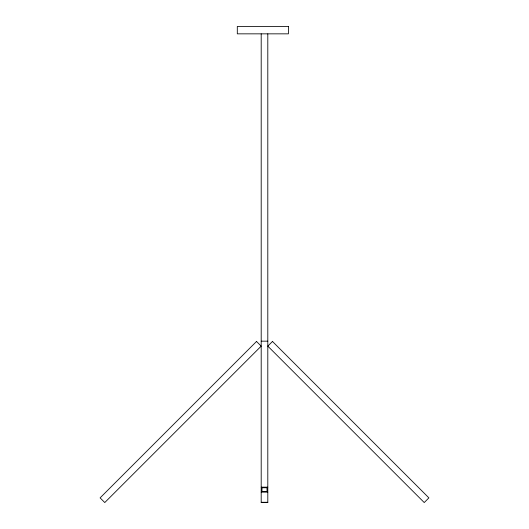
<?xml version="1.0" encoding="UTF-8"?>
<svg xmlns="http://www.w3.org/2000/svg" width="529" height="529" viewBox="0 0 529 529"><rect width="100%" height="100%" fill="white"/><g stroke="black" fill="none" stroke-linecap="round" stroke-linejoin="round"><path stroke-width="0.79" d="M261.194 341.165L267.806 341.165M261.194 487.163L267.806 487.163M261.974 487.751L267.026 487.751M261.194 492.129L267.806 492.129M261.194 502.279L267.806 502.279M267.806 33.843L267.806 502.55L261.194 502.55L261.194 33.843M267.026 487.414L267.026 491.54L261.974 491.54L261.974 487.414M256.519 341.456L100.107 497.875L104.775 502.55L261.194 346.131L256.519 341.456M272.481 341.456L267.806 346.131L424.225 502.55L428.893 497.875L272.481 341.456M288.417 26.45L237.303 26.45L237.303 33.843L288.417 33.843L288.417 26.45"/></g></svg>
